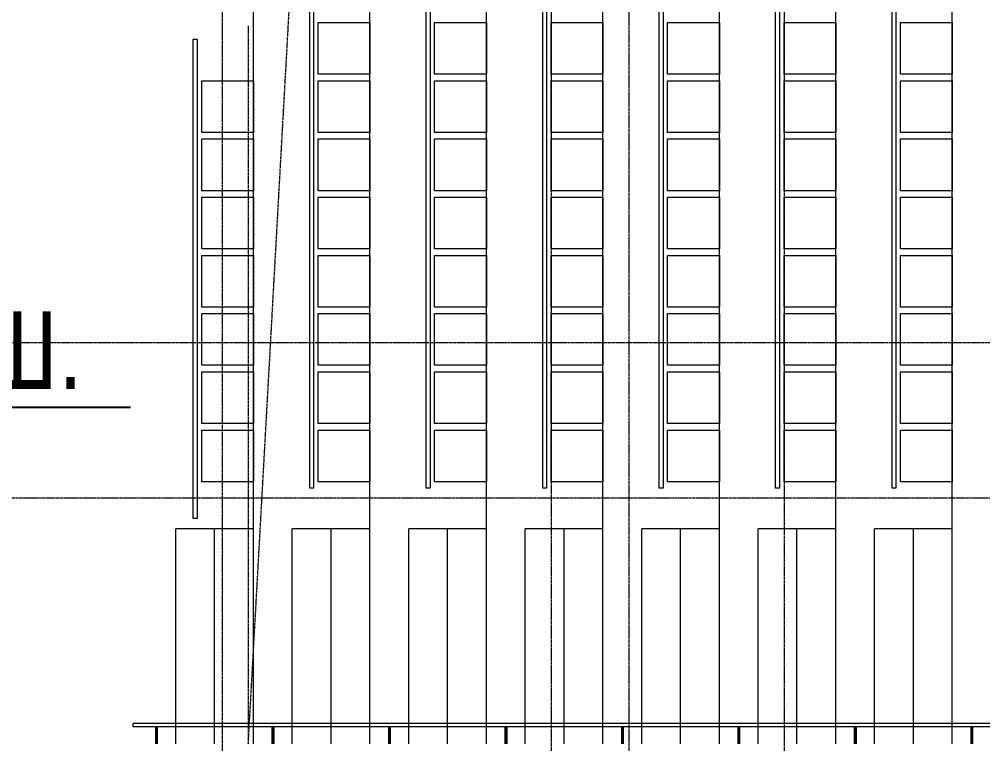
# Model space of a CAD drawing. Header units: millimetres. Extents: x -231292 to 573618, y -153144 to 564035.
# Drawn here: x -173385 to -165940, y 228295 to 233895 of the extents above; entities that cross this region are included whole.
import ezdxf
from ezdxf import colors
from ezdxf.entities.mleader import LeaderData, LeaderLine
from ezdxf.math import Vec2, Vec3

# ---------------------------------------------------------------- set-up
doc = ezdxf.new("R2010")
doc.units = ezdxf.units.MM
doc.linetypes.add('CENTER2', pattern=[28.575, 19.05, -3.175, 3.175, -3.175])
doc.linetypes.add('HIDDEN', pattern=[9.525, 6.35, -3.175])
for name, color, linetype, lineweight in [('АР_Мебель', 250, 'Continuous', 5), ('АР_Отметка', 7, 'Continuous', 13), ('АР_Стены ЖБ', 250, 'Continuous', 35), ('ЛК_Открытая', 250, 'Continuous', 5), ('РД_Ограждения', 250, 'Continuous', 5), ('РД_Оси_100', 250, 'Continuous', 0)]:
    doc.layers.add(name, color=color, linetype=linetype, lineweight=lineweight)
doc.styles.add('style1', font='ARIALN.TTF')

# ---------------------------------------------------------------- blocks, each defined once
blk = doc.blocks.new('СОШ_2200_АР_ОСИ_М100_28.05.24')
at = {"layer": 'РД_Оси_100', "linetype": 'CENTER2'}
for p, q in [((49960, -6155), (49960, 139938.679)), ((119910, 76200), (-5954.958, 76200)), ((-5954.958, 75000), (119910, 75000))]:
    blk.add_line(p, q, dxfattribs=at)
for points in [[(52500, 139938.679), (52500, -5755), (52358.276, -6155)], [(53100, 139938.679), (53100, -5755), (52949.266, -6155)], [(54300, 139938.679), (54300, -6155)]]:
    blk.add_lwpolyline(points, dxfattribs=at)

msp = doc.modelspace()

# ---------------------------------------------------------------- linework, layer by layer
at = {"layer": 'АР_Мебель'}
for points in [[(-171074.956, 233470.168), (-171074.956, 233870.168), (-170674.956, 233870.168), (-170674.956, 233470.168)], [(-170174.956, 233470.168), (-170174.956, 233870.168), (-169774.956, 233870.168), (-169774.956, 233470.168)], [(-169274.956, 233470.168), (-169274.956, 233870.168), (-168874.956, 233870.168), (-168874.956, 233470.168)], [(-168374.956, 233470.168), (-168374.956, 233870.168), (-167974.956, 233870.168), (-167974.956, 233470.168)], [(-167474.956, 233470.168), (-167474.956, 233870.168), (-167074.956, 233870.168), (-167074.956, 233470.168)], [(-166574.956, 233470.168), (-166574.956, 233870.168), (-166174.956, 233870.168), (-166174.956, 233470.168)], [(-171974.956, 233020.168), (-171974.956, 233420.168), (-171574.956, 233420.168), (-171574.956, 233020.168)], [(-171074.956, 233020.168), (-171074.956, 233420.168), (-170674.956, 233420.168), (-170674.956, 233020.168)], [(-170174.956, 233020.168), (-170174.956, 233420.168), (-169774.956, 233420.168), (-169774.956, 233020.168)], [(-169274.956, 233020.168), (-169274.956, 233420.168), (-168874.956, 233420.168), (-168874.956, 233020.168)], [(-168374.956, 233020.168), (-168374.956, 233420.168), (-167974.956, 233420.168), (-167974.956, 233020.168)], [(-167474.956, 233020.168), (-167474.956, 233420.168), (-167074.956, 233420.168), (-167074.956, 233020.168)], [(-166574.956, 233020.168), (-166574.956, 233420.168), (-166174.956, 233420.168), (-166174.956, 233020.168)], [(-171974.956, 232570.168), (-171974.956, 232970.168), (-171574.956, 232970.168), (-171574.956, 232570.168)], [(-171074.956, 232570.168), (-171074.956, 232970.168), (-170674.956, 232970.168), (-170674.956, 232570.168)], [(-170174.956, 232570.168), (-170174.956, 232970.168), (-169774.956, 232970.168), (-169774.956, 232570.168)], [(-169274.956, 232570.168), (-169274.956, 232970.168), (-168874.956, 232970.168), (-168874.956, 232570.168)], [(-168374.956, 232570.168), (-168374.956, 232970.168), (-167974.956, 232970.168), (-167974.956, 232570.168)], [(-167474.956, 232570.168), (-167474.956, 232970.168), (-167074.956, 232970.168), (-167074.956, 232570.168)], [(-166574.956, 232570.168), (-166574.956, 232970.168), (-166174.956, 232970.168), (-166174.956, 232570.168)], [(-171974.956, 232120.168), (-171974.956, 232520.168), (-171574.956, 232520.168), (-171574.956, 232120.168)], [(-171074.956, 232120.168), (-171074.956, 232520.168), (-170674.956, 232520.168), (-170674.956, 232120.168)], [(-170174.956, 232120.168), (-170174.956, 232520.168), (-169774.956, 232520.168), (-169774.956, 232120.168)], [(-169274.956, 232120.168), (-169274.956, 232520.168), (-168874.956, 232520.168), (-168874.956, 232120.168)], [(-168374.956, 232120.168), (-168374.956, 232520.168), (-167974.956, 232520.168), (-167974.956, 232120.168)], [(-167474.956, 232120.168), (-167474.956, 232520.168), (-167074.956, 232520.168), (-167074.956, 232120.168)], [(-166574.956, 232120.168), (-166574.956, 232520.168), (-166174.956, 232520.168), (-166174.956, 232120.168)], [(-171974.956, 231670.168), (-171974.956, 232070.168), (-171574.956, 232070.168), (-171574.956, 231670.168)], [(-171074.956, 231670.168), (-171074.956, 232070.168), (-170674.956, 232070.168), (-170674.956, 231670.168)], [(-170174.956, 231670.168), (-170174.956, 232070.168), (-169774.956, 232070.168), (-169774.956, 231670.168)], [(-169274.956, 231670.168), (-169274.956, 232070.168), (-168874.956, 232070.168), (-168874.956, 231670.168)], [(-168374.956, 231670.168), (-168374.956, 232070.168), (-167974.956, 232070.168), (-167974.956, 231670.168)], [(-167474.956, 231670.168), (-167474.956, 232070.168), (-167074.956, 232070.168), (-167074.956, 231670.168)], [(-166574.956, 231670.168), (-166574.956, 232070.168), (-166174.956, 232070.168), (-166174.956, 231670.168)], [(-171974.956, 231220.168), (-171974.956, 231620.168), (-171574.956, 231620.168), (-171574.956, 231220.168)], [(-171074.956, 231220.168), (-171074.956, 231620.168), (-170674.956, 231620.168), (-170674.956, 231220.168)], [(-170174.956, 231220.168), (-170174.956, 231620.168), (-169774.956, 231620.168), (-169774.956, 231220.168)], [(-169274.956, 231220.168), (-169274.956, 231620.168), (-168874.956, 231620.168), (-168874.956, 231220.168)], [(-168374.956, 231220.168), (-168374.956, 231620.168), (-167974.956, 231620.168), (-167974.956, 231220.168)], [(-167474.956, 231220.168), (-167474.956, 231620.168), (-167074.956, 231620.168), (-167074.956, 231220.168)], [(-166574.956, 231220.168), (-166574.956, 231620.168), (-166174.956, 231620.168), (-166174.956, 231220.168)], [(-171974.956, 230770.168), (-171974.956, 231170.168), (-171574.956, 231170.168), (-171574.956, 230770.168)], [(-171074.956, 230770.168), (-171074.956, 231170.168), (-170674.956, 231170.168), (-170674.956, 230770.168)], [(-170174.956, 230770.168), (-170174.956, 231170.168), (-169774.956, 231170.168), (-169774.956, 230770.168)], [(-169274.956, 230770.168), (-169274.956, 231170.168), (-168874.956, 231170.168), (-168874.956, 230770.168)], [(-168374.956, 230770.168), (-168374.956, 231170.168), (-167974.956, 231170.168), (-167974.956, 230770.168)], [(-167474.956, 230770.168), (-167474.956, 231170.168), (-167074.956, 231170.168), (-167074.956, 230770.168)], [(-166574.956, 230770.168), (-166574.956, 231170.168), (-166174.956, 231170.168), (-166174.956, 230770.168)], [(-171974.956, 230320.168), (-171974.956, 230720.168), (-171574.956, 230720.168), (-171574.956, 230320.168)], [(-171074.956, 230320.168), (-171074.956, 230720.168), (-170674.956, 230720.168), (-170674.956, 230320.168)], [(-170174.956, 230320.168), (-170174.956, 230720.168), (-169774.956, 230720.168), (-169774.956, 230320.168)], [(-169274.956, 230320.168), (-169274.956, 230720.168), (-168874.956, 230720.168), (-168874.956, 230320.168)], [(-168374.956, 230320.168), (-168374.956, 230720.168), (-167974.956, 230720.168), (-167974.956, 230320.168)], [(-167474.956, 230320.168), (-167474.956, 230720.168), (-167074.956, 230720.168), (-167074.956, 230320.168)], [(-166574.956, 230320.168), (-166574.956, 230720.168), (-166174.956, 230720.168), (-166174.956, 230320.168)]]:
    msp.add_lwpolyline(points, close=True, dxfattribs=at)
at = {"layer": 'АР_Стены ЖБ', "linetype": 'HIDDEN', "lineweight": 0}
msp.add_lwpolyline([(-171614.955, 233845.168), (-171614.956, 228295.168), (-170716.091, 244426.438), (-156324.959, 245745.167)], dxfattribs=at)
at = {"layer": 'ЛК_Открытая'}
for p, q in [((-170674.956, 229955.168), (-170674.956, 244085.167)), ((-169774.956, 229955.168), (-169774.956, 244085.167)), ((-168874.956, 229955.168), (-168874.956, 244085.167)), ((-167974.956, 229955.168), (-167974.956, 244085.167)), ((-167074.956, 229955.168), (-167074.956, 244085.167)), ((-166174.956, 229955.168), (-166174.956, 244085.167)), ((-171574.956, 229955.168), (-172174.956, 229955.168)), ((-172174.956, 228295.168), (-172174.956, 229955.168)), ((-171874.956, 228295.168), (-171874.956, 229955.168)), ((-171574.956, 228295.168), (-171574.956, 229955.168)), ((-170674.956, 229955.168), (-171274.956, 229955.168)), ((-171274.956, 228295.168), (-171274.956, 229955.168)), ((-170974.956, 228295.168), (-170974.956, 229955.168)), ((-170674.956, 228295.168), (-170674.956, 229955.168)), ((-169774.956, 229955.168), (-170374.956, 229955.168)), ((-170374.956, 228295.168), (-170374.956, 229955.168)), ((-170074.956, 228295.168), (-170074.956, 229955.168)), ((-169774.956, 228295.168), (-169774.956, 229955.168)), ((-168874.956, 229955.168), (-169474.956, 229955.168)), ((-169474.956, 228295.168), (-169474.956, 229955.168)), ((-169174.956, 228295.168), (-169174.956, 229955.168)), ((-168874.956, 228295.168), (-168874.956, 229955.168)), ((-167974.956, 229955.168), (-168574.956, 229955.168)), ((-168574.956, 228295.168), (-168574.956, 229955.168)), ((-168274.956, 228295.168), (-168274.956, 229955.168)), ((-167974.956, 228295.168), (-167974.956, 229955.168)), ((-167074.956, 229955.168), (-167674.956, 229955.168)), ((-167674.956, 228295.168), (-167674.956, 229955.168)), ((-167374.956, 228295.168), (-167374.956, 229955.168)), ((-167074.956, 228295.168), (-167074.956, 229955.168)), ((-166174.956, 229955.168), (-166774.956, 229955.168)), ((-166774.956, 228295.168), (-166774.956, 229955.168)), ((-166474.956, 228295.168), (-166474.956, 229955.168)), ((-166174.956, 228295.168), (-166174.956, 229955.168))]:
    msp.add_line(p, q, dxfattribs=at)
for points in [[(-171574.956, 229955.168), (-171574.956, 244085.167)], [(-170674.956, 229955.168), (-171274.956, 229955.168)], [(-169774.956, 229955.168), (-170374.956, 229955.168)], [(-168874.956, 229955.168), (-169474.956, 229955.168)], [(-167974.956, 229955.168), (-168574.956, 229955.168)], [(-167074.956, 229955.168), (-167674.956, 229955.168)], [(-166174.956, 229955.168), (-166774.956, 229955.168)]]:
    msp.add_lwpolyline(points, dxfattribs=at)
msp.add_lwpolyline([(-172160.514, 229125.168, 0, 150, 0), (-171694.266, 229125.168, 0, 0, 0), (-163474.956, 229125.168, 0, 0, 0)], format="xyseb", dxfattribs=at)
at = {"layer": 'РД_Ограждения'}
for points in [[(-171139.956, 230270.167), (-171139.956, 243770.167), (-171109.956, 243770.167), (-171109.956, 230270.167)], [(-170239.956, 230270.167), (-170239.956, 243770.167), (-170209.956, 243770.167), (-170209.956, 230270.167)], [(-169339.956, 230270.167), (-169339.956, 243770.167), (-169309.956, 243770.167), (-169309.956, 230270.167)], [(-168439.956, 230270.167), (-168439.956, 243770.167), (-168409.956, 243770.167), (-168409.956, 230270.167)], [(-167539.956, 230270.167), (-167539.956, 243770.167), (-167509.956, 243770.167), (-167509.956, 230270.167)], [(-166639.956, 230270.167), (-166639.956, 243770.167), (-166609.956, 243770.167), (-166609.956, 230270.167)], [(-172039.956, 230035.168), (-172039.956, 233740.168), (-172009.956, 233740.168), (-172009.956, 230035.168)]]:
    msp.add_lwpolyline(points, close=True, dxfattribs=at)
for points in [[(-172504.956, 228425.168), (-172504.956, 228455.168), (-162844.956, 228455.168), (-162844.956, 228425.168), (-172474.956, 228425.168), (-172474.956, 228425.168), (-172504.956, 228425.168), (-172504.956, 228455.168), (-172474.956, 228455.168)], [(-172331.956, 228425.168), (-172331.956, 228295.168)], [(-172324.956, 228425.168), (-172324.956, 228295.168)], [(-172317.956, 228425.168), (-172317.956, 228295.168)], [(-171431.956, 228425.168), (-171431.956, 228295.168)], [(-171424.956, 228425.168), (-171424.956, 228295.168)], [(-171417.956, 228425.168), (-171417.956, 228295.168)], [(-170531.956, 228425.168), (-170531.956, 228295.168)], [(-170524.956, 228425.168), (-170524.956, 228295.168)], [(-170517.956, 228425.168), (-170517.956, 228295.168)], [(-169631.956, 228425.168), (-169631.956, 228295.168)], [(-169624.956, 228425.168), (-169624.956, 228295.168)], [(-169617.956, 228425.168), (-169617.956, 228295.168)], [(-168731.956, 228425.168), (-168731.956, 228295.168)], [(-168724.956, 228425.168), (-168724.956, 228295.168)], [(-168717.956, 228425.168), (-168717.956, 228295.168)], [(-167831.956, 228425.168), (-167831.956, 228295.168)], [(-167824.956, 228425.168), (-167824.956, 228295.168)], [(-167817.956, 228425.168), (-167817.956, 228295.168)], [(-166931.956, 228425.168), (-166931.956, 228295.168)], [(-166924.956, 228425.168), (-166924.956, 228295.168)], [(-166917.956, 228425.168), (-166917.956, 228295.168)], [(-166031.956, 228425.168), (-166031.956, 228295.168)], [(-166024.956, 228425.168), (-166024.956, 228295.168)], [(-166017.956, 228425.168), (-166017.956, 228295.168)]]:
    msp.add_lwpolyline(points, dxfattribs=at)

# ---------------------------------------------------------------- block references
at = {"layer": 'РД_Оси_100'}
msp.add_blockref('СОШ_2200_АР_ОСИ_М100_28.05.24', (-221774.956, 155195.168), dxfattribs=at)

# ---------------------------------------------------------------- leaders
at = {"layer": 'АР_Отметка', "lineweight": 5}
ml = msp.add_multileader_mtext('Standard', dxfattribs=at)
ml.set_content('Д.Ш.', color=256, style='style1')
ml.set_leader_properties(color=256)
ml.build(insert=Vec2(0, 0))
ml.multileader.update_dxf_attribs({"has_dogleg": 0, "text_left_attachment_type": 6, "text_right_attachment_type": 6, "arrow_head_size": 500, "scale": 100})
ctx = ml.context
ctx.base_point, ctx.scale, ctx.char_height, ctx.arrow_head_size, ctx.landing_gap_size, ctx.plane_origin, ctx.plane_x_axis, ctx.plane_y_axis = Vec3(-174421.351, 230897.687), 100, 600, 500, 50, Vec3(-172876.019, 230073.249), Vec3(1, 0.00000001), Vec3(-0.00000001, 1)
ctx.left_attachment, ctx.right_attachment = 6, 6
notes = []
notes.append((ctx, [(1, (1, 1, 0), (-175221.351, 230897.687), (1, 0.00000001), 800, [(0, [(-175906.3, 229480.583)], 0, [])])]))
ctx.mtext.insert, ctx.mtext.text_direction, ctx.mtext.rotation, ctx.mtext.flow_direction = Vec3(-174371.351, 231637.659), Vec3(1, 0.00000001), 0.00000001, 5
for ctx, leaders in notes:
    for number, flags, end, landing, length, lines in leaders:
        leader = LeaderData()
        leader.index, (leader.has_last_leader_line, leader.has_dogleg_vector, leader.attachment_direction) = number, flags
        leader.last_leader_point, leader.dogleg_vector, leader.dogleg_length = Vec3(end), Vec3(landing), length
        for number, points, colour, breaks in lines:
            line = LeaderLine()
            line.index, line.vertices, line.color, line.breaks = number, Vec3.list(points), colors.encode_raw_color(colour), breaks
            leader.lines.append(line)
        ctx.leaders.append(leader)

doc.saveas('drawing.dxf')
